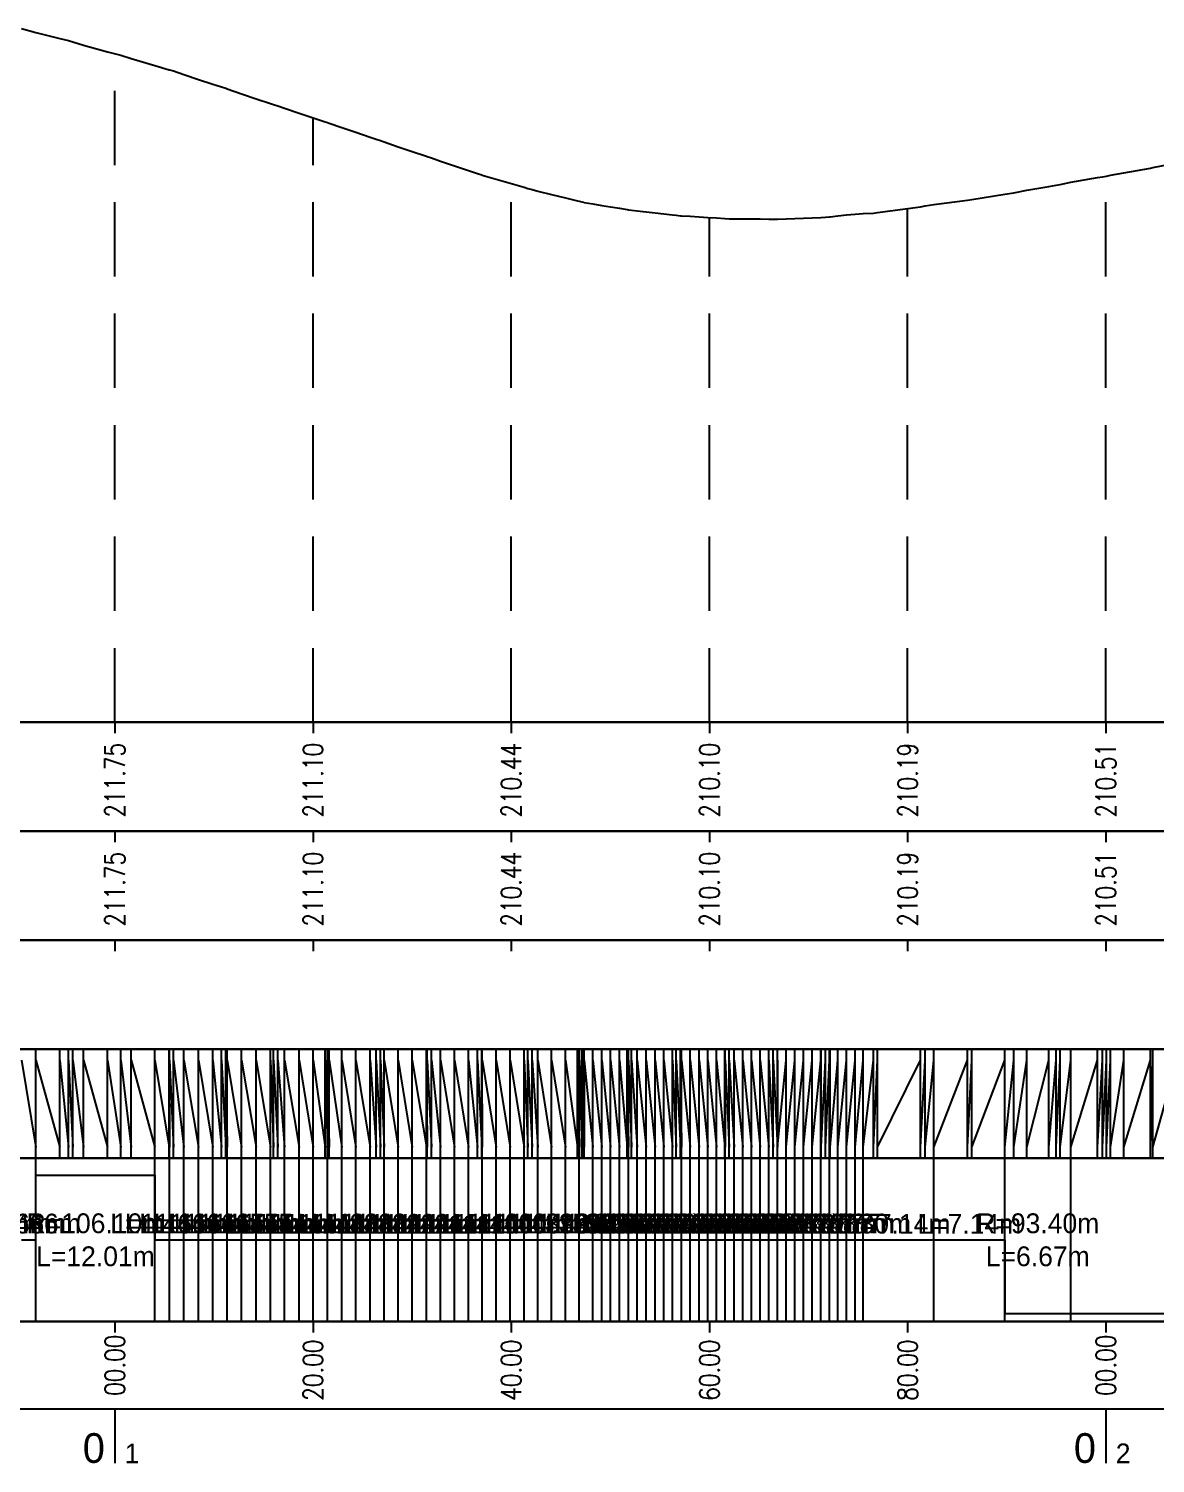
# Model space of a CAD drawing. Header units: metres. Extents: x 7399493 to 7407015, y 5696902 to 5712236.
# Drawn here: x 7405644.1 to 7405757.8, y 5697660.7 to 5697805.5 of the extents above; entities that cross this region are included whole.
import ezdxf

# ---------------------------------------------------------------- set-up
doc = ezdxf.new("R2010")
doc.units = ezdxf.units.M
doc.linetypes.add('DASHED', pattern=[0.75, 0.5, -0.25])
doc.layers.add('pomoc', color=140, linetype='Continuous')
doc.layers.add('PR_istniejacy_teren', color=7, linetype='Continuous')
doc.styles.add('simplex 0.80', font='simplex.shx', dxfattribs={"width": 0.8})

# ---------------------------------------------------------------- blocks, each defined once
blk = doc.blocks.new('*U365')
at = {"layer": 'pomoc', "color": 1, "linetype": 'Continuous', "lineweight": -3, "char_height": 2}
for s, insert, attachment_point in [('L=1.46m', (7405997.68, 5696059.97), 8), ('L=1.46m', (7405999.14, 5696059.97), 8), ('L=1.46m', (7406000.6, 5696059.97), 8), ('L=1.46m', (7406002.06, 5696059.97), 8), ('R=106.10m^JL=12.01m', (7406008.79, 5696059.35), 5), ('L=1.46m', (7406015.53, 5696059.97), 8), ('L=1.46m', (7406016.99, 5696059.97), 8), ('L=1.46m', (7406018.45, 5696059.97), 8), ('L=1.46m', (7406019.91, 5696059.97), 8), ('L=1.46m', (7406021.37, 5696059.97), 8), ('L=1.45m', (7406022.82, 5696059.97), 8), ('L=1.45m', (7406024.27, 5696059.97), 8), ('L=1.45m', (7406025.72, 5696059.97), 8), ('L=1.44m', (7406027.17, 5696059.97), 8), ('L=1.44m', (7406028.61, 5696059.97), 8), ('L=1.44m', (7406030.05, 5696059.97), 8), ('L=1.44m', (7406031.49, 5696059.97), 8), ('L=1.43m', (7406032.92, 5696059.97), 8), ('L=1.43m', (7406034.35, 5696059.97), 8), ('L=1.43m', (7406035.78, 5696059.97), 8), ('L=1.43m', (7406037.21, 5696059.97), 8), ('L=1.42m', (7406038.64, 5696059.97), 8), ('L=1.42m', (7406040.06, 5696059.97), 8), ('L=1.42m', (7406041.48, 5696059.97), 8), ('L=1.41m', (7406042.89, 5696059.97), 8), ('L=1.41m', (7406044.3, 5696059.97), 8), ('L=1.41m', (7406045.72, 5696059.97), 8), ('L=1.41m', (7406047.12, 5696059.97), 8), ('L=1.40m', (7406048.53, 5696059.97), 8), ('L=1.40m', (7406049.93, 5696059.97), 8), ('L=1.40m', (7406051.33, 5696059.97), 8), ('L=1.40m', (7406052.73, 5696059.97), 8), ('L=1.39m', (7406054.12, 5696059.97), 8), ('L=1.39m', (7406055.51, 5696059.97), 8), ('L=1.39m', (7406056.9, 5696059.97), 8), ('L=1.38m', (7406058.29, 5696059.97), 8), ('L=0.90m', (7406059.43, 5696059.97), 8), ('L=0.90m', (7406060.33, 5696059.97), 8), ('L=0.90m', (7406061.23, 5696059.97), 8), ('L=0.90m', (7406062.12, 5696059.97), 8), ('L=0.89m', (7406063.02, 5696059.97), 8), ('L=0.89m', (7406063.91, 5696059.97), 8), ('L=0.89m', (7406064.8, 5696059.97), 8), ('L=0.89m', (7406065.69, 5696059.97), 8), ('L=0.89m', (7406066.58, 5696059.97), 8), ('L=0.89m', (7406067.47, 5696059.97), 8), ('L=0.89m', (7406068.36, 5696059.97), 8), ('L=0.89m', (7406069.25, 5696059.97), 8), ('L=0.89m', (7406070.13, 5696059.97), 8), ('L=0.88m', (7406071.02, 5696059.97), 8), ('L=0.88m', (7406071.9, 5696059.97), 8), ('L=0.88m', (7406072.78, 5696059.97), 8), ('L=0.88m', (7406073.67, 5696059.97), 8), ('L=0.88m', (7406074.55, 5696059.97), 8), ('L=0.88m', (7406075.42, 5696059.97), 8), ('L=0.88m', (7406076.3, 5696059.97), 8), ('L=0.88m', (7406077.18, 5696059.97), 8), ('L=0.87m', (7406078.05, 5696059.97), 8), ('L=0.87m', (7406078.93, 5696059.97), 8), ('L=0.87m', (7406079.8, 5696059.97), 8), ('L=0.87m', (7406080.67, 5696059.97), 8), ('L=0.87m', (7406081.54, 5696059.97), 8), ('L=0.87m', (7406082.41, 5696059.97), 8), ('L=0.87m', (7406083.28, 5696059.97), 8), ('L=0.87m', (7406084.15, 5696059.97), 8), ('L=0.87m', (7406085.02, 5696059.97), 8), ('L=0.80m', (7406085.85, 5696059.97), 8), ('L=7.14m', (7406089.82, 5696059.97), 8), ('L=7.14m', (7406096.96, 5696059.97), 8), ('R=93.40m^JL=6.67m', (7406103.87, 5696059.35), 5)]:
    blk.add_mtext(s, dxfattribs=dict(at, insert=insert, attachment_point=attachment_point))
blk = doc.blocks.new('*U363')
at = {"layer": 'pomoc', "color": 1, "linetype": 'Continuous', "lineweight": -3}
for s, insert, char_height, attachment_point in [('0', (7406009.74, 5696036.8), 3, 9), ('1', (7406011.74, 5696036.8), 2, 7), ('0', (7406109.74, 5696036.8), 3, 9), ('2', (7406111.74, 5696036.8), 2, 7)]:
    blk.add_mtext(s, dxfattribs=dict(at, insert=insert, char_height=char_height, attachment_point=attachment_point))

msp = doc.modelspace()

# ---------------------------------------------------------------- linework, layer by layer
at = {"layer": 'pomoc', "color": 7, "linetype": 'DASHED', "lineweight": -3, "ltscale": 15}
for p, q in [((7405652.81, 5697735.47), (7405652.81, 5697802.97)), ((7405672.81, 5697735.47), (7405672.81, 5697796.5)), ((7405692.81, 5697735.47), (7405692.81, 5697789.85)), ((7405752.81, 5697735.47), (7405752.81, 5697790.6)), ((7405732.81, 5697735.47), (7405732.81, 5697787.33)), ((7405712.81, 5697735.47), (7405712.81, 5697786.43))]:
    msp.add_line(p, q, dxfattribs=at)
at = {"layer": 'pomoc', "color": 7, "linetype": 'Continuous', "lineweight": -3}
for p, q in [((7405552.81, 5697735.47), (7405872.65, 5697735.47)), ((7405652.81, 5697724.47), (7405652.81, 5697723.37)), ((7405672.81, 5697724.47), (7405672.81, 5697723.37)), ((7405692.81, 5697724.47), (7405692.81, 5697723.37)), ((7405712.81, 5697724.47), (7405712.81, 5697723.37)), ((7405732.81, 5697724.47), (7405732.81, 5697723.37)), ((7405752.81, 5697724.47), (7405752.81, 5697723.37)), ((7405652.81, 5697713.47), (7405652.81, 5697712.37)), ((7405672.81, 5697713.47), (7405672.81, 5697712.37)), ((7405692.81, 5697713.47), (7405692.81, 5697712.37)), ((7405712.81, 5697713.47), (7405712.81, 5697712.37)), ((7405732.81, 5697713.47), (7405732.81, 5697712.37)), ((7405752.81, 5697713.47), (7405752.81, 5697712.37)), ((7405652.81, 5697674.97), (7405652.81, 5697673.87)), ((7405672.81, 5697674.97), (7405672.81, 5697673.87)), ((7405692.81, 5697674.97), (7405692.81, 5697673.87)), ((7405712.81, 5697674.97), (7405712.81, 5697673.87)), ((7405732.81, 5697674.97), (7405732.81, 5697673.87)), ((7405752.81, 5697674.97), (7405752.81, 5697673.87)), ((7405652.81, 5697666.17), (7405652.81, 5697660.67)), ((7405752.81, 5697666.17), (7405752.81, 5697660.67))]:
    msp.add_line(p, q, dxfattribs=at)
at = {"layer": 'pomoc', "color": 1, "linetype": 'Continuous', "lineweight": -3}
for p, q in [((7405652.81, 5697735.47), (7405652.81, 5697734.37)), ((7405672.81, 5697735.47), (7405672.81, 5697734.37)), ((7405692.81, 5697735.47), (7405692.81, 5697734.37)), ((7405712.81, 5697735.47), (7405712.81, 5697734.37)), ((7405732.81, 5697735.47), (7405732.81, 5697734.37)), ((7405752.81, 5697735.47), (7405752.81, 5697734.37)), ((7405652.81, 5697713.47), (7405652.81, 5697712.37)), ((7405672.81, 5697713.47), (7405672.81, 5697712.37)), ((7405692.81, 5697713.47), (7405692.81, 5697712.37)), ((7405712.81, 5697713.47), (7405712.81, 5697712.37)), ((7405732.81, 5697713.47), (7405732.81, 5697712.37)), ((7405752.81, 5697713.47), (7405752.81, 5697712.37)), ((7405643.39, 5697701.37), (7405644.85, 5697692.57)), ((7405644.85, 5697691.47), (7405644.85, 5697702.47)), ((7405644.85, 5697701.37), (7405647.25, 5697692.57)), ((7405647.25, 5697691.47), (7405647.25, 5697702.47)), ((7405647.25, 5697701.37), (7405648.13, 5697692.57)), ((7405648.13, 5697691.47), (7405648.13, 5697702.47)), ((7405648.13, 5697701.37), (7405648.57, 5697692.57)), ((7405648.57, 5697691.47), (7405648.57, 5697702.47)), ((7405648.57, 5697701.37), (7405649.66, 5697692.57)), ((7405649.66, 5697691.47), (7405649.66, 5697702.47)), ((7405649.66, 5697701.37), (7405652.06, 5697692.57)), ((7405652.06, 5697691.47), (7405652.06, 5697702.47)), ((7405652.06, 5697701.37), (7405653.43, 5697692.57)), ((7405653.43, 5697691.47), (7405653.43, 5697702.47)), ((7405653.43, 5697701.37), (7405654.46, 5697692.57)), ((7405654.46, 5697691.47), (7405654.46, 5697702.47)), ((7405654.46, 5697701.37), (7405656.86, 5697692.57)), ((7405656.86, 5697691.47), (7405656.86, 5697702.47)), ((7405656.86, 5697701.37), (7405658.31, 5697692.57)), ((7405658.31, 5697691.47), (7405658.31, 5697702.47)), ((7405658.31, 5697701.37), (7405658.32, 5697692.57)), ((7405658.32, 5697691.47), (7405658.32, 5697702.47)), ((7405658.32, 5697701.37), (7405658.74, 5697692.57)), ((7405658.74, 5697691.47), (7405658.74, 5697702.47)), ((7405658.74, 5697701.37), (7405659.79, 5697692.57)), ((7405659.79, 5697691.47), (7405659.79, 5697702.47)), ((7405659.79, 5697701.37), (7405661.25, 5697692.57)), ((7405661.25, 5697691.47), (7405661.25, 5697702.47)), ((7405661.25, 5697701.37), (7405662.7, 5697692.57)), ((7405662.7, 5697691.47), (7405662.7, 5697702.47)), ((7405662.7, 5697701.37), (7405663.58, 5697692.57)), ((7405663.58, 5697691.47), (7405663.58, 5697702.47)), ((7405663.58, 5697701.37), (7405664.01, 5697692.57)), ((7405664.01, 5697691.47), (7405664.01, 5697702.47)), ((7405664.01, 5697701.37), (7405664.16, 5697692.57)), ((7405664.16, 5697691.47), (7405664.16, 5697702.47)), ((7405664.16, 5697701.37), (7405665.61, 5697692.57)), ((7405665.61, 5697691.47), (7405665.61, 5697702.47)), ((7405665.61, 5697701.37), (7405667.06, 5697692.57)), ((7405667.06, 5697691.47), (7405667.06, 5697702.47)), ((7405667.06, 5697701.37), (7405668.51, 5697692.57)), ((7405668.51, 5697691.47), (7405668.51, 5697702.47)), ((7405668.51, 5697701.37), (7405668.82, 5697692.57)), ((7405668.82, 5697691.47), (7405668.82, 5697702.47)), ((7405668.82, 5697701.37), (7405669.25, 5697692.57)), ((7405669.25, 5697691.47), (7405669.25, 5697702.47)), ((7405669.25, 5697701.37), (7405669.95, 5697692.57)), ((7405669.95, 5697691.47), (7405669.95, 5697702.47)), ((7405669.95, 5697701.37), (7405671.4, 5697692.57)), ((7405671.4, 5697691.47), (7405671.4, 5697702.47)), ((7405671.4, 5697701.37), (7405672.84, 5697692.57)), ((7405672.84, 5697691.47), (7405672.84, 5697702.47)), ((7405672.84, 5697701.37), (7405674.02, 5697692.57)), ((7405674.02, 5697691.47), (7405674.02, 5697702.47)), ((7405674.02, 5697701.37), (7405674.27, 5697692.57)), ((7405674.27, 5697691.47), (7405674.27, 5697702.47)), ((7405674.27, 5697701.37), (7405674.45, 5697692.57)), ((7405674.45, 5697691.47), (7405674.45, 5697702.47)), ((7405674.45, 5697701.37), (7405675.71, 5697692.57)), ((7405675.71, 5697691.47), (7405675.71, 5697702.47)), ((7405675.71, 5697701.37), (7405677.14, 5697692.57)), ((7405677.14, 5697691.47), (7405677.14, 5697702.47)), ((7405677.14, 5697701.37), (7405678.57, 5697692.57)), ((7405678.57, 5697691.47), (7405678.57, 5697702.47)), ((7405678.57, 5697701.37), (7405679.19, 5697692.57)), ((7405679.19, 5697691.47), (7405679.19, 5697702.47)), ((7405679.19, 5697701.37), (7405679.62, 5697692.57)), ((7405679.62, 5697691.47), (7405679.62, 5697702.47)), ((7405679.62, 5697701.37), (7405679.99, 5697692.57)), ((7405679.99, 5697691.47), (7405679.99, 5697702.47)), ((7405679.99, 5697701.37), (7405681.41, 5697692.57)), ((7405681.41, 5697691.47), (7405681.41, 5697702.47)), ((7405681.41, 5697701.37), (7405682.83, 5697692.57)), ((7405682.83, 5697691.47), (7405682.83, 5697702.47)), ((7405682.83, 5697701.37), (7405684.25, 5697692.57)), ((7405684.25, 5697691.47), (7405684.25, 5697702.47)), ((7405684.25, 5697701.37), (7405684.32, 5697692.57)), ((7405684.32, 5697691.47), (7405684.32, 5697702.47)), ((7405684.32, 5697701.37), (7405684.75, 5697692.57)), ((7405684.75, 5697691.47), (7405684.75, 5697702.47)), ((7405684.75, 5697701.37), (7405685.67, 5697692.57)), ((7405685.67, 5697691.47), (7405685.67, 5697702.47)), ((7405685.67, 5697701.37), (7405687.08, 5697692.57)), ((7405687.08, 5697691.47), (7405687.08, 5697702.47)), ((7405687.08, 5697701.37), (7405688.49, 5697692.57)), ((7405688.49, 5697691.47), (7405688.49, 5697702.47)), ((7405688.49, 5697701.37), (7405689.42, 5697692.57)), ((7405689.42, 5697691.47), (7405689.42, 5697702.47)), ((7405689.42, 5697701.37), (7405689.85, 5697692.57)), ((7405689.85, 5697691.47), (7405689.85, 5697702.47)), ((7405689.85, 5697701.37), (7405689.89, 5697692.57)), ((7405689.89, 5697691.47), (7405689.89, 5697702.47)), ((7405689.89, 5697701.37), (7405691.3, 5697692.57)), ((7405691.3, 5697691.47), (7405691.3, 5697702.47)), ((7405691.3, 5697701.37), (7405692.7, 5697692.57)), ((7405692.7, 5697691.47), (7405692.7, 5697702.47)), ((7405692.7, 5697701.37), (7405694.1, 5697692.57)), ((7405694.1, 5697691.47), (7405694.1, 5697702.47)), ((7405694.1, 5697701.37), (7405694.48, 5697692.57)), ((7405694.48, 5697691.47), (7405694.48, 5697702.47)), ((7405694.48, 5697701.37), (7405694.91, 5697692.57)), ((7405694.91, 5697691.47), (7405694.91, 5697702.47)), ((7405694.91, 5697701.37), (7405695.49, 5697692.57)), ((7405695.49, 5697691.47), (7405695.49, 5697702.47)), ((7405695.49, 5697701.37), (7405696.89, 5697692.57)), ((7405696.89, 5697691.47), (7405696.89, 5697702.47)), ((7405696.89, 5697701.37), (7405698.28, 5697692.57)), ((7405698.28, 5697691.47), (7405698.28, 5697702.47)), ((7405698.28, 5697701.37), (7405699.5, 5697692.57)), ((7405699.5, 5697691.47), (7405699.5, 5697702.47)), ((7405699.5, 5697701.37), (7405699.66, 5697692.57)), ((7405699.66, 5697691.47), (7405699.66, 5697702.47)), ((7405699.66, 5697701.37), (7405699.94, 5697692.57)), ((7405699.94, 5697691.47), (7405699.94, 5697702.47)), ((7405699.94, 5697701.37), (7405700.13, 5697692.57)), ((7405700.13, 5697691.47), (7405700.13, 5697702.47)), ((7405700.13, 5697701.37), (7405700.15, 5697692.57)), ((7405700.15, 5697691.47), (7405700.15, 5697702.47)), ((7405700.15, 5697701.37), (7405700.16, 5697692.57)), ((7405700.16, 5697691.47), (7405700.16, 5697702.47)), ((7405700.16, 5697691.47), (7405700.16, 5697702.47)), ((7405700.16, 5697701.37), (7405700.16, 5697692.57)), ((7405700.16, 5697701.37), (7405701.05, 5697692.57)), ((7405701.05, 5697691.47), (7405701.05, 5697702.47)), ((7405701.05, 5697701.37), (7405701.95, 5697692.57)), ((7405701.95, 5697691.47), (7405701.95, 5697702.47)), ((7405701.95, 5697701.37), (7405702.84, 5697692.57)), ((7405702.84, 5697691.47), (7405702.84, 5697702.47)), ((7405702.84, 5697701.37), (7405703.74, 5697692.57)), ((7405703.74, 5697691.47), (7405703.74, 5697702.47)), ((7405703.74, 5697701.37), (7405704.51, 5697692.57)), ((7405704.51, 5697691.47), (7405704.51, 5697702.47)), ((7405704.51, 5697701.37), (7405704.64, 5697692.57)), ((7405704.64, 5697691.47), (7405704.64, 5697702.47)), ((7405704.64, 5697701.37), (7405704.93, 5697692.57)), ((7405704.93, 5697691.47), (7405704.93, 5697702.47)), ((7405704.93, 5697701.37), (7405705.53, 5697692.57)), ((7405705.53, 5697691.47), (7405705.53, 5697702.47)), ((7405705.53, 5697701.37), (7405706.42, 5697692.57)), ((7405706.42, 5697691.47), (7405706.42, 5697702.47)), ((7405706.42, 5697701.37), (7405707.32, 5697692.57)), ((7405707.32, 5697691.47), (7405707.32, 5697702.47)), ((7405707.32, 5697701.37), (7405708.21, 5697692.57)), ((7405708.21, 5697691.47), (7405708.21, 5697702.47)), ((7405708.21, 5697701.37), (7405709.1, 5697692.57)), ((7405709.1, 5697691.47), (7405709.1, 5697702.47)), ((7405709.1, 5697701.37), (7405709.45, 5697692.57)), ((7405709.45, 5697691.47), (7405709.45, 5697702.47)), ((7405709.45, 5697701.37), (7405709.88, 5697692.57)), ((7405709.88, 5697691.47), (7405709.88, 5697702.47)), ((7405709.88, 5697701.37), (7405709.99, 5697692.57)), ((7405709.99, 5697691.47), (7405709.99, 5697702.47)), ((7405709.99, 5697701.37), (7405710.87, 5697692.57)), ((7405710.87, 5697691.47), (7405710.87, 5697702.47)), ((7405710.87, 5697701.37), (7405711.76, 5697692.57)), ((7405711.76, 5697691.47), (7405711.76, 5697702.47)), ((7405711.76, 5697701.37), (7405712.64, 5697692.57)), ((7405712.64, 5697691.47), (7405712.64, 5697702.47)), ((7405712.64, 5697701.37), (7405713.53, 5697692.57)), ((7405713.53, 5697691.47), (7405713.53, 5697702.47)), ((7405713.53, 5697701.37), (7405714.37, 5697692.57)), ((7405714.37, 5697691.47), (7405714.37, 5697702.47)), ((7405714.37, 5697701.37), (7405714.41, 5697692.57)), ((7405714.41, 5697691.47), (7405714.41, 5697702.47)), ((7405714.41, 5697701.37), (7405714.8, 5697692.57)), ((7405714.8, 5697691.47), (7405714.8, 5697702.47)), ((7405714.8, 5697701.37), (7405715.29, 5697692.57)), ((7405715.29, 5697691.47), (7405715.29, 5697702.47)), ((7405715.29, 5697701.37), (7405716.17, 5697692.57)), ((7405716.17, 5697691.47), (7405716.17, 5697702.47)), ((7405716.17, 5697701.37), (7405717.05, 5697692.57)), ((7405717.05, 5697691.47), (7405717.05, 5697702.47)), ((7405717.05, 5697701.37), (7405717.93, 5697692.57)), ((7405717.93, 5697691.47), (7405717.93, 5697702.47)), ((7405717.93, 5697701.37), (7405718.81, 5697692.57)), ((7405718.81, 5697691.47), (7405718.81, 5697702.47)), ((7405718.81, 5697701.37), (7405719.25, 5697692.57)), ((7405719.25, 5697691.47), (7405719.25, 5697702.47)), ((7405719.25, 5697701.37), (7405719.68, 5697692.57)), ((7405719.68, 5697691.47), (7405719.68, 5697702.47)), ((7405719.68, 5697701.37), (7405719.69, 5697692.57)), ((7405719.69, 5697691.47), (7405719.69, 5697702.47)), ((7405719.69, 5697692.57), (7405720.56, 5697701.37)), ((7405720.56, 5697691.47), (7405720.56, 5697702.47)), ((7405720.56, 5697692.57), (7405721.43, 5697701.37)), ((7405721.43, 5697691.47), (7405721.43, 5697702.47)), ((7405721.43, 5697692.57), (7405722.3, 5697701.37)), ((7405722.3, 5697691.47), (7405722.3, 5697702.47)), ((7405722.3, 5697692.57), (7405723.18, 5697701.37)), ((7405723.18, 5697691.47), (7405723.18, 5697702.47)), ((7405723.18, 5697692.57), (7405724.05, 5697701.37)), ((7405724.05, 5697691.47), (7405724.05, 5697702.47)), ((7405724.05, 5697692.57), (7405724.1, 5697701.37)), ((7405724.1, 5697691.47), (7405724.1, 5697702.47)), ((7405724.1, 5697692.57), (7405724.53, 5697701.37)), ((7405724.53, 5697691.47), (7405724.53, 5697702.47)), ((7405724.53, 5697692.57), (7405724.91, 5697701.37)), ((7405724.91, 5697691.47), (7405724.91, 5697702.47)), ((7405724.91, 5697692.57), (7405724.98, 5697701.37)), ((7405724.98, 5697691.47), (7405724.98, 5697702.47)), ((7405724.98, 5697692.57), (7405725.78, 5697701.37)), ((7405725.78, 5697691.47), (7405725.78, 5697702.47)), ((7405725.78, 5697692.57), (7405726.65, 5697701.37)), ((7405726.65, 5697691.47), (7405726.65, 5697702.47)), ((7405726.65, 5697692.57), (7405727.51, 5697701.37)), ((7405727.51, 5697691.47), (7405727.51, 5697702.47)), ((7405727.51, 5697692.57), (7405728.32, 5697701.37)), ((7405728.32, 5697691.47), (7405728.32, 5697702.47)), ((7405728.32, 5697692.57), (7405729.35, 5697701.37)), ((7405729.35, 5697691.47), (7405729.35, 5697702.47)), ((7405729.35, 5697692.57), (7405729.77, 5697701.37)), ((7405729.77, 5697691.47), (7405729.77, 5697702.47)), ((7405729.77, 5697692.57), (7405734.12, 5697701.37)), ((7405734.12, 5697691.47), (7405734.12, 5697702.47)), ((7405734.12, 5697692.57), (7405734.58, 5697701.37)), ((7405734.58, 5697691.47), (7405734.58, 5697702.47)), ((7405734.58, 5697692.57), (7405735.46, 5697701.37)), ((7405735.46, 5697691.47), (7405735.46, 5697702.47)), ((7405735.46, 5697692.57), (7405738.85, 5697701.37)), ((7405738.85, 5697691.47), (7405738.85, 5697702.47)), ((7405738.85, 5697692.57), (7405739.27, 5697701.37)), ((7405739.27, 5697691.47), (7405739.27, 5697702.47)), ((7405739.27, 5697692.57), (7405742.6, 5697701.37)), ((7405742.6, 5697691.47), (7405742.6, 5697702.47)), ((7405742.6, 5697692.57), (7405743.54, 5697701.37)), ((7405743.54, 5697691.47), (7405743.54, 5697702.47)), ((7405743.54, 5697692.57), (7405744.82, 5697701.37)), ((7405744.82, 5697691.47), (7405744.82, 5697702.47)), ((7405744.82, 5697692.57), (7405747.05, 5697701.37)), ((7405747.05, 5697691.47), (7405747.05, 5697702.47)), ((7405747.05, 5697692.57), (7405747.79, 5697701.37)), ((7405747.79, 5697691.47), (7405747.79, 5697702.47)), ((7405747.79, 5697692.57), (7405748.21, 5697701.37)), ((7405748.21, 5697691.47), (7405748.21, 5697702.47)), ((7405748.21, 5697692.57), (7405749.27, 5697701.37)), ((7405749.27, 5697691.47), (7405749.27, 5697702.47)), ((7405749.27, 5697692.57), (7405751.95, 5697701.37)), ((7405751.95, 5697691.47), (7405751.95, 5697702.47)), ((7405751.95, 5697692.57), (7405752.46, 5697701.37)), ((7405752.46, 5697691.47), (7405752.46, 5697702.47)), ((7405752.46, 5697692.57), (7405752.88, 5697701.37)), ((7405752.88, 5697691.47), (7405752.88, 5697702.47)), ((7405752.88, 5697692.57), (7405753.29, 5697701.37)), ((7405753.29, 5697691.47), (7405753.29, 5697702.47)), ((7405753.29, 5697692.57), (7405754.64, 5697701.37)), ((7405754.64, 5697691.47), (7405754.64, 5697702.47)), ((7405754.64, 5697692.57), (7405757.32, 5697701.37)), ((7405757.32, 5697691.47), (7405757.32, 5697702.47)), ((7405757.32, 5697692.57), (7405757.55, 5697701.37)), ((7405757.55, 5697691.47), (7405757.55, 5697702.47)), ((7405757.55, 5697692.57), (7405760.01, 5697701.37)), ((7405644.85, 5697674.97), (7405644.85, 5697691.47)), ((7405656.86, 5697674.97), (7405656.86, 5697691.47)), ((7405658.32, 5697674.97), (7405658.32, 5697691.47)), ((7405659.79, 5697674.97), (7405659.79, 5697691.47)), ((7405661.25, 5697674.97), (7405661.25, 5697691.47)), ((7405662.7, 5697674.97), (7405662.7, 5697691.47)), ((7405664.16, 5697674.97), (7405664.16, 5697691.47)), ((7405665.61, 5697674.97), (7405665.61, 5697691.47)), ((7405667.06, 5697674.97), (7405667.06, 5697691.47)), ((7405668.51, 5697674.97), (7405668.51, 5697691.47)), ((7405669.95, 5697674.97), (7405669.95, 5697691.47)), ((7405671.4, 5697674.97), (7405671.4, 5697691.47)), ((7405672.84, 5697674.97), (7405672.84, 5697691.47)), ((7405674.27, 5697674.97), (7405674.27, 5697691.47)), ((7405675.71, 5697674.97), (7405675.71, 5697691.47)), ((7405677.14, 5697674.97), (7405677.14, 5697691.47)), ((7405678.57, 5697674.97), (7405678.57, 5697691.47)), ((7405679.99, 5697674.97), (7405679.99, 5697691.47)), ((7405681.41, 5697674.97), (7405681.41, 5697691.47)), ((7405682.83, 5697674.97), (7405682.83, 5697691.47)), ((7405684.25, 5697674.97), (7405684.25, 5697691.47)), ((7405685.67, 5697674.97), (7405685.67, 5697691.47)), ((7405687.08, 5697674.97), (7405687.08, 5697691.47)), ((7405688.49, 5697674.97), (7405688.49, 5697691.47)), ((7405689.89, 5697674.97), (7405689.89, 5697691.47)), ((7405691.3, 5697674.97), (7405691.3, 5697691.47)), ((7405692.7, 5697674.97), (7405692.7, 5697691.47)), ((7405694.1, 5697674.97), (7405694.1, 5697691.47)), ((7405695.49, 5697674.97), (7405695.49, 5697691.47)), ((7405696.89, 5697674.97), (7405696.89, 5697691.47)), ((7405698.28, 5697674.97), (7405698.28, 5697691.47)), ((7405699.66, 5697674.97), (7405699.66, 5697691.47)), ((7405701.05, 5697674.97), (7405701.05, 5697691.47)), ((7405701.95, 5697674.97), (7405701.95, 5697691.47)), ((7405702.84, 5697674.97), (7405702.84, 5697691.47)), ((7405703.74, 5697674.97), (7405703.74, 5697691.47)), ((7405704.64, 5697674.97), (7405704.64, 5697691.47)), ((7405705.53, 5697674.97), (7405705.53, 5697691.47)), ((7405706.42, 5697674.97), (7405706.42, 5697691.47)), ((7405707.32, 5697674.97), (7405707.32, 5697691.47)), ((7405708.21, 5697674.97), (7405708.21, 5697691.47)), ((7405709.1, 5697674.97), (7405709.1, 5697691.47)), ((7405709.99, 5697674.97), (7405709.99, 5697691.47)), ((7405710.87, 5697674.97), (7405710.87, 5697691.47)), ((7405711.76, 5697674.97), (7405711.76, 5697691.47)), ((7405712.64, 5697674.97), (7405712.64, 5697691.47)), ((7405713.53, 5697674.97), (7405713.53, 5697691.47)), ((7405714.41, 5697674.97), (7405714.41, 5697691.47)), ((7405715.29, 5697674.97), (7405715.29, 5697691.47)), ((7405716.17, 5697674.97), (7405716.17, 5697691.47)), ((7405717.05, 5697674.97), (7405717.05, 5697691.47)), ((7405717.93, 5697674.97), (7405717.93, 5697691.47)), ((7405718.81, 5697674.97), (7405718.81, 5697691.47)), ((7405719.68, 5697674.97), (7405719.68, 5697691.47)), ((7405720.56, 5697674.97), (7405720.56, 5697691.47)), ((7405721.43, 5697674.97), (7405721.43, 5697691.47)), ((7405722.3, 5697674.97), (7405722.3, 5697691.47)), ((7405723.18, 5697674.97), (7405723.18, 5697691.47)), ((7405724.05, 5697674.97), (7405724.05, 5697691.47)), ((7405724.91, 5697674.97), (7405724.91, 5697691.47)), ((7405725.78, 5697674.97), (7405725.78, 5697691.47)), ((7405726.65, 5697674.97), (7405726.65, 5697691.47)), ((7405727.51, 5697674.97), (7405727.51, 5697691.47)), ((7405728.32, 5697674.97), (7405728.32, 5697691.47)), ((7405735.46, 5697674.97), (7405735.46, 5697691.47)), ((7405742.6, 5697674.97), (7405742.6, 5697691.47)), ((7405749.27, 5697674.97), (7405749.27, 5697691.47)), ((7405644.85, 5697683.22), (7405644.85, 5697689.76)), ((7405644.85, 5697689.76), (7405656.86, 5697689.76)), ((7405656.86, 5697689.76), (7405656.86, 5697683.22)), ((7405643.39, 5697683.22), (7405644.85, 5697683.22)), ((7405656.86, 5697683.22), (7405656.86, 5697683.22)), ((7405656.86, 5697683.22), (7405658.32, 5697683.22)), ((7405658.32, 5697683.22), (7405659.79, 5697683.22)), ((7405659.79, 5697683.22), (7405661.25, 5697683.22)), ((7405661.25, 5697683.22), (7405662.7, 5697683.22)), ((7405662.7, 5697683.22), (7405664.16, 5697683.22)), ((7405664.16, 5697683.22), (7405665.61, 5697683.22)), ((7405665.61, 5697683.22), (7405667.06, 5697683.22)), ((7405667.06, 5697683.22), (7405668.51, 5697683.22)), ((7405668.51, 5697683.22), (7405669.95, 5697683.22)), ((7405669.95, 5697683.22), (7405671.4, 5697683.22)), ((7405671.4, 5697683.22), (7405672.84, 5697683.22)), ((7405672.84, 5697683.22), (7405674.27, 5697683.22)), ((7405674.27, 5697683.22), (7405675.71, 5697683.22)), ((7405675.71, 5697683.22), (7405677.14, 5697683.22)), ((7405677.14, 5697683.22), (7405678.57, 5697683.22)), ((7405678.57, 5697683.22), (7405679.99, 5697683.22)), ((7405679.99, 5697683.22), (7405681.41, 5697683.22)), ((7405681.41, 5697683.22), (7405682.83, 5697683.22)), ((7405682.83, 5697683.22), (7405684.25, 5697683.22)), ((7405684.25, 5697683.22), (7405685.67, 5697683.22)), ((7405685.67, 5697683.22), (7405687.08, 5697683.22)), ((7405687.08, 5697683.22), (7405688.49, 5697683.22)), ((7405688.49, 5697683.22), (7405689.89, 5697683.22)), ((7405689.89, 5697683.22), (7405691.3, 5697683.22)), ((7405691.3, 5697683.22), (7405692.7, 5697683.22)), ((7405692.7, 5697683.22), (7405694.1, 5697683.22)), ((7405694.1, 5697683.22), (7405695.49, 5697683.22)), ((7405695.49, 5697683.22), (7405696.89, 5697683.22)), ((7405696.89, 5697683.22), (7405698.28, 5697683.22)), ((7405698.28, 5697683.22), (7405699.66, 5697683.22)), ((7405699.66, 5697683.22), (7405701.05, 5697683.22)), ((7405701.05, 5697683.22), (7405701.95, 5697683.22)), ((7405701.95, 5697683.22), (7405702.84, 5697683.22)), ((7405702.84, 5697683.22), (7405703.74, 5697683.22)), ((7405703.74, 5697683.22), (7405704.64, 5697683.22)), ((7405704.64, 5697683.22), (7405705.53, 5697683.22)), ((7405705.53, 5697683.22), (7405706.42, 5697683.22)), ((7405706.42, 5697683.22), (7405707.32, 5697683.22)), ((7405707.32, 5697683.22), (7405708.21, 5697683.22)), ((7405708.21, 5697683.22), (7405709.1, 5697683.22)), ((7405709.1, 5697683.22), (7405709.99, 5697683.22)), ((7405709.99, 5697683.22), (7405710.87, 5697683.22)), ((7405710.87, 5697683.22), (7405711.76, 5697683.22)), ((7405711.76, 5697683.22), (7405712.64, 5697683.22)), ((7405712.64, 5697683.22), (7405713.53, 5697683.22)), ((7405713.53, 5697683.22), (7405714.41, 5697683.22)), ((7405714.41, 5697683.22), (7405715.29, 5697683.22)), ((7405715.29, 5697683.22), (7405716.17, 5697683.22)), ((7405716.17, 5697683.22), (7405717.05, 5697683.22)), ((7405717.05, 5697683.22), (7405717.93, 5697683.22)), ((7405717.93, 5697683.22), (7405718.81, 5697683.22)), ((7405718.81, 5697683.22), (7405719.68, 5697683.22)), ((7405719.68, 5697683.22), (7405720.56, 5697683.22)), ((7405720.56, 5697683.22), (7405721.43, 5697683.22)), ((7405721.43, 5697683.22), (7405722.3, 5697683.22)), ((7405722.3, 5697683.22), (7405723.18, 5697683.22)), ((7405723.18, 5697683.22), (7405724.05, 5697683.22)), ((7405724.05, 5697683.22), (7405724.91, 5697683.22)), ((7405724.91, 5697683.22), (7405725.78, 5697683.22)), ((7405725.78, 5697683.22), (7405726.65, 5697683.22)), ((7405726.65, 5697683.22), (7405727.51, 5697683.22)), ((7405727.51, 5697683.22), (7405728.32, 5697683.22)), ((7405728.32, 5697683.22), (7405735.46, 5697683.22)), ((7405735.46, 5697683.22), (7405742.6, 5697683.22)), ((7405742.6, 5697683.22), (7405742.6, 5697675.8)), ((7405742.6, 5697675.8), (7405749.27, 5697675.8)), ((7405749.27, 5697675.8), (7405749.27, 5697675.8)), ((7405749.27, 5697675.8), (7405778.8, 5697675.8))]:
    msp.add_line(p, q, dxfattribs=at)
at = {"layer": 'pomoc', "color": 7, "linetype": 'Continuous', "lineweight": -3}
for points in [[(7405552.81, 5697724.47), (7405872.81, 5697724.47), (7405872.81, 5697735.47), (7405552.81, 5697735.47)], [(7405552.81, 5697713.47), (7405872.81, 5697713.47), (7405872.81, 5697724.47), (7405552.81, 5697724.47)], [(7405552.81, 5697702.47), (7405872.81, 5697702.47), (7405872.81, 5697713.47), (7405552.81, 5697713.47)], [(7405552.81, 5697702.47), (7405872.81, 5697702.47), (7405872.81, 5697713.47), (7405552.81, 5697713.47)], [(7405552.81, 5697691.47), (7405872.81, 5697691.47), (7405872.81, 5697702.47), (7405552.81, 5697702.47)], [(7405552.81, 5697674.97), (7405872.81, 5697674.97), (7405872.81, 5697691.47), (7405552.81, 5697691.47)], [(7405552.81, 5697666.17), (7405872.81, 5697666.17), (7405872.81, 5697674.97), (7405552.81, 5697674.97)]]:
    msp.add_3dface(points, dxfattribs=at)
at = {"layer": 'PR_istniejacy_teren', "color": 7, "linetype": 'Continuous', "lineweight": -3, "ltscale": 4}
for p, q in [((7405643.39, 5697805.49), (7405644.85, 5697805.1)), ((7405643.39, 5697805.49), (7405644.85, 5697805.1)), ((7405644.85, 5697805.1), (7405647.25, 5697804.49)), ((7405644.85, 5697805.1), (7405647.25, 5697804.49)), ((7405647.25, 5697804.49), (7405648.13, 5697804.28)), ((7405647.25, 5697804.49), (7405648.13, 5697804.28)), ((7405648.13, 5697804.28), (7405648.57, 5697804.15)), ((7405648.13, 5697804.28), (7405648.57, 5697804.15)), ((7405648.57, 5697804.15), (7405649.66, 5697803.83)), ((7405648.57, 5697804.15), (7405649.66, 5697803.83)), ((7405649.66, 5697803.83), (7405652.06, 5697803.16)), ((7405649.66, 5697803.83), (7405652.06, 5697803.16)), ((7405652.06, 5697803.16), (7405653.43, 5697802.81)), ((7405652.06, 5697803.16), (7405653.43, 5697802.81)), ((7405653.43, 5697802.81), (7405654.46, 5697802.48)), ((7405653.43, 5697802.81), (7405654.46, 5697802.48)), ((7405654.46, 5697802.48), (7405656.86, 5697801.76)), ((7405654.46, 5697802.48), (7405656.86, 5697801.76)), ((7405656.86, 5697801.76), (7405658.31, 5697801.34)), ((7405656.86, 5697801.76), (7405658.31, 5697801.34)), ((7405658.31, 5697801.34), (7405658.32, 5697801.34)), ((7405658.31, 5697801.34), (7405658.32, 5697801.34)), ((7405658.32, 5697801.34), (7405658.74, 5697801.22)), ((7405658.32, 5697801.34), (7405658.74, 5697801.22)), ((7405658.74, 5697801.22), (7405659.79, 5697800.86)), ((7405658.74, 5697801.22), (7405659.79, 5697800.86)), ((7405659.79, 5697800.86), (7405661.25, 5697800.36)), ((7405659.79, 5697800.86), (7405661.25, 5697800.36)), ((7405661.25, 5697800.36), (7405662.7, 5697799.89)), ((7405661.25, 5697800.36), (7405662.7, 5697799.89)), ((7405662.7, 5697799.89), (7405663.58, 5697799.61)), ((7405662.7, 5697799.89), (7405663.58, 5697799.61)), ((7405663.58, 5697799.61), (7405664.01, 5697799.47)), ((7405663.58, 5697799.61), (7405664.01, 5697799.47)), ((7405664.01, 5697799.47), (7405664.16, 5697799.42)), ((7405664.01, 5697799.47), (7405664.16, 5697799.42)), ((7405664.16, 5697799.42), (7405665.61, 5697798.91)), ((7405664.16, 5697799.42), (7405665.61, 5697798.91)), ((7405665.61, 5697798.91), (7405667.06, 5697798.42)), ((7405665.61, 5697798.91), (7405667.06, 5697798.42)), ((7405667.06, 5697798.42), (7405668.51, 5697797.95)), ((7405667.06, 5697798.42), (7405668.51, 5697797.95)), ((7405668.51, 5697797.95), (7405668.82, 5697797.85)), ((7405668.51, 5697797.95), (7405668.82, 5697797.85)), ((7405668.82, 5697797.85), (7405669.25, 5697797.71)), ((7405668.82, 5697797.85), (7405669.25, 5697797.71)), ((7405669.25, 5697797.71), (7405669.95, 5697797.46)), ((7405669.25, 5697797.71), (7405669.95, 5697797.46)), ((7405669.95, 5697797.46), (7405671.4, 5697796.97)), ((7405669.95, 5697797.46), (7405671.4, 5697796.97)), ((7405671.4, 5697796.97), (7405672.84, 5697796.49)), ((7405671.4, 5697796.97), (7405672.84, 5697796.49)), ((7405672.84, 5697796.49), (7405674.02, 5697796.1)), ((7405672.84, 5697796.49), (7405674.02, 5697796.1)), ((7405674.02, 5697796.1), (7405674.27, 5697796.01)), ((7405674.02, 5697796.1), (7405674.27, 5697796.01)), ((7405674.27, 5697796.01), (7405674.45, 5697795.95)), ((7405674.27, 5697796.01), (7405674.45, 5697795.95)), ((7405674.45, 5697795.95), (7405675.71, 5697795.52)), ((7405674.45, 5697795.95), (7405675.71, 5697795.52)), ((7405675.71, 5697795.52), (7405677.14, 5697795.03)), ((7405675.71, 5697795.52), (7405677.14, 5697795.03)), ((7405677.14, 5697795.03), (7405678.57, 5697794.55)), ((7405677.14, 5697795.03), (7405678.57, 5697794.55)), ((7405678.57, 5697794.55), (7405679.19, 5697794.34)), ((7405678.57, 5697794.55), (7405679.19, 5697794.34)), ((7405679.19, 5697794.34), (7405679.62, 5697794.2)), ((7405679.19, 5697794.34), (7405679.62, 5697794.2)), ((7405679.62, 5697794.2), (7405679.99, 5697794.07)), ((7405679.62, 5697794.2), (7405679.99, 5697794.07)), ((7405679.99, 5697794.07), (7405681.41, 5697793.57)), ((7405679.99, 5697794.07), (7405681.41, 5697793.57)), ((7405681.41, 5697793.57), (7405682.83, 5697793.09)), ((7405681.41, 5697793.57), (7405682.83, 5697793.09)), ((7405682.83, 5697793.09), (7405684.25, 5697792.61)), ((7405682.83, 5697793.09), (7405684.25, 5697792.61)), ((7405684.25, 5697792.61), (7405684.32, 5697792.59)), ((7405684.25, 5697792.61), (7405684.32, 5697792.59)), ((7405684.32, 5697792.59), (7405684.75, 5697792.44)), ((7405684.32, 5697792.59), (7405684.75, 5697792.44)), ((7405684.75, 5697792.44), (7405685.67, 5697792.13)), ((7405684.75, 5697792.44), (7405685.67, 5697792.13)), ((7405685.67, 5697792.13), (7405687.08, 5697791.65)), ((7405685.67, 5697792.13), (7405687.08, 5697791.65)), ((7405687.08, 5697791.65), (7405688.49, 5697791.18)), ((7405687.08, 5697791.65), (7405688.49, 5697791.18)), ((7405688.49, 5697791.18), (7405689.42, 5697790.87)), ((7405688.49, 5697791.18), (7405689.42, 5697790.87)), ((7405753.29, 5697790.69), (7405754.64, 5697790.95)), ((7405753.29, 5697790.69), (7405754.64, 5697790.95)), ((7405754.64, 5697790.95), (7405757.32, 5697791.42)), ((7405754.64, 5697790.95), (7405757.32, 5697791.42)), ((7405757.32, 5697791.42), (7405757.55, 5697791.46)), ((7405757.32, 5697791.42), (7405757.55, 5697791.46)), ((7405757.55, 5697791.46), (7405760.01, 5697791.93)), ((7405757.55, 5697791.46), (7405760.01, 5697791.93)), ((7405689.42, 5697790.87), (7405689.85, 5697790.73)), ((7405689.42, 5697790.87), (7405689.85, 5697790.73)), ((7405689.85, 5697790.73), (7405689.89, 5697790.71)), ((7405689.85, 5697790.73), (7405689.89, 5697790.71)), ((7405689.89, 5697790.71), (7405691.3, 5697790.3)), ((7405689.89, 5697790.71), (7405691.3, 5697790.3)), ((7405691.3, 5697790.3), (7405692.7, 5697789.88)), ((7405691.3, 5697790.3), (7405692.7, 5697789.88)), ((7405692.7, 5697789.88), (7405694.1, 5697789.48)), ((7405692.7, 5697789.88), (7405694.1, 5697789.48)), ((7405694.1, 5697789.48), (7405694.48, 5697789.36)), ((7405694.1, 5697789.48), (7405694.48, 5697789.36)), ((7405744.82, 5697789.17), (7405747.05, 5697789.57)), ((7405744.82, 5697789.17), (7405747.05, 5697789.57)), ((7405747.05, 5697789.57), (7405747.79, 5697789.69)), ((7405747.05, 5697789.57), (7405747.79, 5697789.69)), ((7405747.79, 5697789.69), (7405748.21, 5697789.76)), ((7405747.79, 5697789.69), (7405748.21, 5697789.76)), ((7405748.21, 5697789.76), (7405749.27, 5697789.98)), ((7405748.21, 5697789.76), (7405749.27, 5697789.98)), ((7405749.27, 5697789.98), (7405751.95, 5697790.46)), ((7405749.27, 5697789.98), (7405751.95, 5697790.46)), ((7405751.95, 5697790.46), (7405752.46, 5697790.54)), ((7405751.95, 5697790.46), (7405752.46, 5697790.54)), ((7405752.46, 5697790.54), (7405752.88, 5697790.61)), ((7405752.46, 5697790.54), (7405752.88, 5697790.61)), ((7405752.88, 5697790.61), (7405753.29, 5697790.69)), ((7405752.88, 5697790.61), (7405753.29, 5697790.69)), ((7405694.48, 5697789.36), (7405694.91, 5697789.24)), ((7405694.48, 5697789.36), (7405694.91, 5697789.24)), ((7405694.91, 5697789.24), (7405695.49, 5697789.09)), ((7405694.91, 5697789.24), (7405695.49, 5697789.09)), ((7405695.49, 5697789.09), (7405696.89, 5697788.75)), ((7405695.49, 5697789.09), (7405696.89, 5697788.75)), ((7405696.89, 5697788.75), (7405698.28, 5697788.41)), ((7405696.89, 5697788.75), (7405698.28, 5697788.41)), ((7405698.28, 5697788.41), (7405699.5, 5697788.11)), ((7405698.28, 5697788.41), (7405699.5, 5697788.11)), ((7405699.5, 5697788.11), (7405699.66, 5697788.07)), ((7405699.5, 5697788.11), (7405699.66, 5697788.07)), ((7405699.66, 5697788.07), (7405699.94, 5697788)), ((7405699.66, 5697788.07), (7405699.94, 5697788)), ((7405699.94, 5697788), (7405700.13, 5697787.96)), ((7405699.94, 5697788), (7405700.13, 5697787.96)), ((7405735.46, 5697787.74), (7405738.85, 5697788.18)), ((7405735.46, 5697787.74), (7405738.85, 5697788.18)), ((7405738.85, 5697788.18), (7405739.27, 5697788.24)), ((7405738.85, 5697788.18), (7405739.27, 5697788.24)), ((7405739.27, 5697788.24), (7405742.6, 5697788.77)), ((7405739.27, 5697788.24), (7405742.6, 5697788.77)), ((7405742.6, 5697788.77), (7405743.54, 5697788.91)), ((7405742.6, 5697788.77), (7405743.54, 5697788.91)), ((7405743.54, 5697788.91), (7405744.82, 5697789.17)), ((7405743.54, 5697788.91), (7405744.82, 5697789.17)), ((7405700.13, 5697787.96), (7405700.15, 5697787.95)), ((7405700.13, 5697787.96), (7405700.15, 5697787.95)), ((7405700.15, 5697787.95), (7405700.16, 5697787.95)), ((7405700.15, 5697787.95), (7405700.16, 5697787.95)), ((7405700.16, 5697787.95), (7405700.16, 5697787.95)), ((7405700.16, 5697787.95), (7405701.05, 5697787.8)), ((7405700.16, 5697787.95), (7405700.16, 5697787.95)), ((7405700.16, 5697787.95), (7405701.05, 5697787.8)), ((7405701.05, 5697787.8), (7405701.95, 5697787.65)), ((7405701.05, 5697787.8), (7405701.95, 5697787.65)), ((7405701.95, 5697787.65), (7405702.84, 5697787.51)), ((7405701.95, 5697787.65), (7405702.84, 5697787.51)), ((7405702.84, 5697787.51), (7405703.74, 5697787.36)), ((7405702.84, 5697787.51), (7405703.74, 5697787.36)), ((7405703.74, 5697787.36), (7405704.51, 5697787.23)), ((7405703.74, 5697787.36), (7405704.51, 5697787.23)), ((7405704.51, 5697787.23), (7405704.64, 5697787.21)), ((7405704.51, 5697787.23), (7405704.64, 5697787.21)), ((7405704.64, 5697787.21), (7405704.93, 5697787.16)), ((7405704.64, 5697787.21), (7405704.93, 5697787.16)), ((7405704.93, 5697787.16), (7405705.53, 5697787.09)), ((7405704.93, 5697787.16), (7405705.53, 5697787.09)), ((7405705.53, 5697787.09), (7405706.42, 5697786.99)), ((7405705.53, 5697787.09), (7405706.42, 5697786.99)), ((7405706.42, 5697786.99), (7405707.32, 5697786.9)), ((7405706.42, 5697786.99), (7405707.32, 5697786.9)), ((7405707.32, 5697786.9), (7405708.21, 5697786.8)), ((7405707.32, 5697786.9), (7405708.21, 5697786.8)), ((7405708.21, 5697786.8), (7405709.1, 5697786.7)), ((7405708.21, 5697786.8), (7405709.1, 5697786.7)), ((7405709.1, 5697786.7), (7405709.45, 5697786.66)), ((7405709.1, 5697786.7), (7405709.45, 5697786.66)), ((7405709.45, 5697786.66), (7405709.88, 5697786.61)), ((7405709.45, 5697786.66), (7405709.88, 5697786.61)), ((7405709.88, 5697786.61), (7405709.99, 5697786.6)), ((7405709.88, 5697786.61), (7405709.99, 5697786.6)), ((7405709.99, 5697786.6), (7405710.87, 5697786.55)), ((7405709.99, 5697786.6), (7405710.87, 5697786.55)), ((7405710.87, 5697786.55), (7405711.76, 5697786.5)), ((7405710.87, 5697786.55), (7405711.76, 5697786.5)), ((7405724.98, 5697786.5), (7405725.78, 5697786.59)), ((7405724.98, 5697786.5), (7405725.78, 5697786.59)), ((7405725.78, 5697786.59), (7405726.65, 5697786.68)), ((7405725.78, 5697786.59), (7405726.65, 5697786.68)), ((7405726.65, 5697786.68), (7405727.51, 5697786.76)), ((7405726.65, 5697786.68), (7405727.51, 5697786.76)), ((7405727.51, 5697786.76), (7405728.32, 5697786.84)), ((7405727.51, 5697786.76), (7405728.32, 5697786.84)), ((7405728.32, 5697786.84), (7405729.35, 5697786.88)), ((7405728.32, 5697786.84), (7405729.35, 5697786.88)), ((7405729.35, 5697786.88), (7405729.77, 5697786.93)), ((7405729.35, 5697786.88), (7405729.77, 5697786.93)), ((7405729.77, 5697786.93), (7405734.12, 5697787.51)), ((7405729.77, 5697786.93), (7405734.12, 5697787.51)), ((7405734.12, 5697787.51), (7405734.58, 5697787.59)), ((7405734.12, 5697787.51), (7405734.58, 5697787.59)), ((7405734.58, 5697787.59), (7405735.46, 5697787.74)), ((7405734.58, 5697787.59), (7405735.46, 5697787.74)), ((7405711.76, 5697786.5), (7405712.64, 5697786.44)), ((7405711.76, 5697786.5), (7405712.64, 5697786.44)), ((7405712.64, 5697786.44), (7405713.53, 5697786.39)), ((7405712.64, 5697786.44), (7405713.53, 5697786.39)), ((7405713.53, 5697786.39), (7405714.37, 5697786.33)), ((7405713.53, 5697786.39), (7405714.37, 5697786.33)), ((7405714.37, 5697786.33), (7405714.41, 5697786.33)), ((7405714.37, 5697786.33), (7405714.41, 5697786.33)), ((7405714.41, 5697786.33), (7405714.8, 5697786.3)), ((7405714.41, 5697786.33), (7405714.8, 5697786.3)), ((7405714.8, 5697786.3), (7405715.29, 5697786.3)), ((7405714.8, 5697786.3), (7405715.29, 5697786.3)), ((7405715.29, 5697786.3), (7405716.17, 5697786.3)), ((7405715.29, 5697786.3), (7405716.17, 5697786.3)), ((7405716.17, 5697786.3), (7405717.05, 5697786.29)), ((7405716.17, 5697786.3), (7405717.05, 5697786.29)), ((7405717.05, 5697786.29), (7405717.93, 5697786.28)), ((7405717.05, 5697786.29), (7405717.93, 5697786.28)), ((7405717.93, 5697786.28), (7405718.81, 5697786.27)), ((7405717.93, 5697786.28), (7405718.81, 5697786.27)), ((7405718.81, 5697786.27), (7405719.25, 5697786.26)), ((7405718.81, 5697786.27), (7405719.25, 5697786.26)), ((7405719.25, 5697786.26), (7405719.68, 5697786.25)), ((7405719.25, 5697786.26), (7405719.68, 5697786.25)), ((7405719.68, 5697786.25), (7405719.69, 5697786.25)), ((7405719.68, 5697786.25), (7405719.69, 5697786.25)), ((7405719.69, 5697786.25), (7405720.56, 5697786.3)), ((7405719.69, 5697786.25), (7405720.56, 5697786.3)), ((7405720.56, 5697786.3), (7405721.43, 5697786.34)), ((7405720.56, 5697786.3), (7405721.43, 5697786.34)), ((7405721.43, 5697786.34), (7405722.3, 5697786.37)), ((7405721.43, 5697786.34), (7405722.3, 5697786.37)), ((7405722.3, 5697786.37), (7405723.18, 5697786.41)), ((7405722.3, 5697786.37), (7405723.18, 5697786.41)), ((7405723.18, 5697786.41), (7405724.05, 5697786.44)), ((7405723.18, 5697786.41), (7405724.05, 5697786.44)), ((7405724.05, 5697786.44), (7405724.1, 5697786.44)), ((7405724.05, 5697786.44), (7405724.1, 5697786.44)), ((7405724.1, 5697786.44), (7405724.53, 5697786.45)), ((7405724.1, 5697786.44), (7405724.53, 5697786.45)), ((7405724.53, 5697786.45), (7405724.91, 5697786.49)), ((7405724.53, 5697786.45), (7405724.91, 5697786.49)), ((7405724.91, 5697786.49), (7405724.98, 5697786.5)), ((7405724.91, 5697786.49), (7405724.98, 5697786.5))]:
    msp.add_line(p, q, dxfattribs=at)

# ---------------------------------------------------------------- block references
at = {"layer": 'pomoc', "color": 4, "linetype": 'Continuous', "lineweight": -3}
for name in ['*U365', '*U363']:
    msp.add_blockref(name, (-357.93, 1623.87), dxfattribs=at)

# ---------------------------------------------------------------- texts
at = {"layer": 'pomoc', "color": 1, "linetype": 'Continuous', "lineweight": -3, "char_height": 2, "rotation": 90, "style": 'simplex 0.80'}
for s, insert, attachment_point in [('211.75', (7405652.81, 5697733.39), 6), ('211.10', (7405672.81, 5697733.39), 6), ('210.44', (7405692.81, 5697733.39), 6), ('210.10', (7405712.81, 5697733.39), 6), ('210.19', (7405732.81, 5697733.39), 6), ('210.51', (7405752.81, 5697733.39), 6), ('211.75', (7405652.81, 5697722.39), 6), ('211.10', (7405672.81, 5697722.39), 6), ('210.44', (7405692.81, 5697722.39), 6), ('210.10', (7405712.81, 5697722.39), 6), ('210.19', (7405732.81, 5697722.39), 6), ('210.51', (7405752.81, 5697722.39), 6), ('00.00', (7405652.81, 5697670.57), 5), ('20.00', (7405672.81, 5697670.07), 5), ('40.00', (7405692.81, 5697670.07), 5), ('60.00', (7405712.81, 5697670.07), 5), ('80.00', (7405732.81, 5697670.07), 5), ('00.00', (7405752.81, 5697670.57), 5)]:
    msp.add_mtext(s, dxfattribs=dict(at, insert=insert, attachment_point=attachment_point))

doc.saveas('drawing.dxf')
